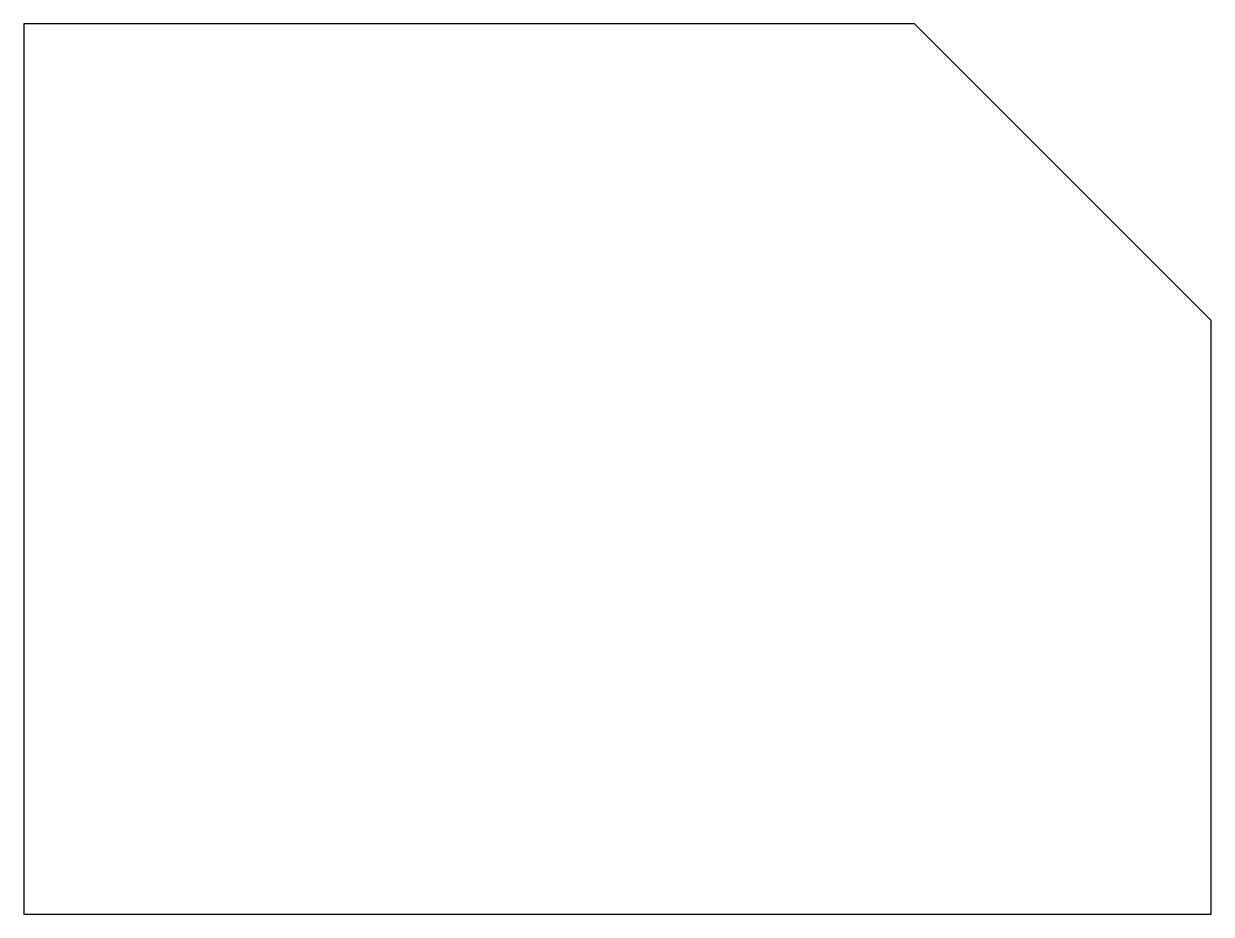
# Model space of a CAD drawing. Header units: millimetres. Extents: x 0 to 4000, y 0 to 3000.
import ezdxf

# ---------------------------------------------------------------- set-up
doc = ezdxf.new("R2010")
doc.units = ezdxf.units.MM

msp = doc.modelspace()

# ---------------------------------------------------------------- linework, layer by layer
at = {"layer": 'A-WALL'}
for p, q in [((3000, 3000), (0, 3000)), ((0, 3000), (0, 0)), ((4000, 2000), (3000, 3000)), ((4000, 0), (4000, 2000)), ((0, 0), (4000, 0))]:
    msp.add_line(p, q, dxfattribs=at)

doc.saveas('drawing.dxf')
